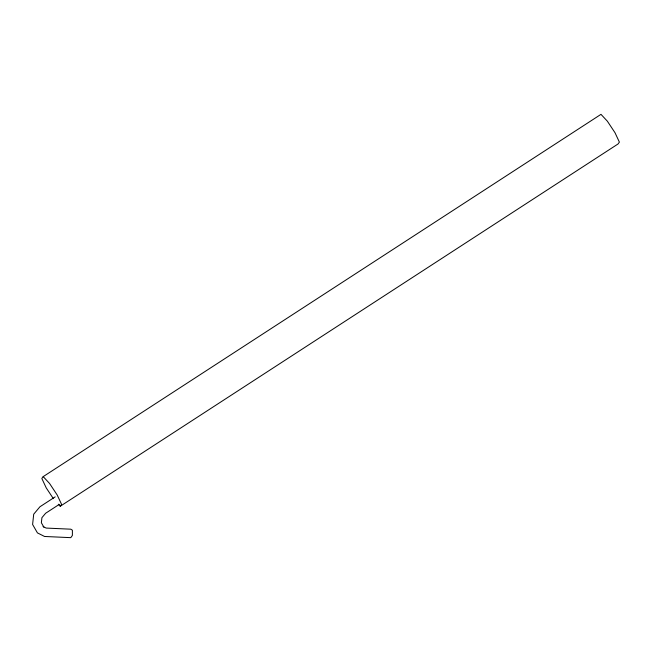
<?xml version="1.0" encoding="UTF-8"?>
<svg xmlns="http://www.w3.org/2000/svg" width="652" height="652" viewBox="0 0 652 652"><rect width="100%" height="100%" fill="white"/><g stroke="black" fill="none" stroke-linecap="round" stroke-linejoin="round"><path stroke-width="0.98" d="M58.33 504.208L60.237 506.262L618.031 143.986L619.4 142.128L614.975 132.682L607.346 121.174L600.989 114.344L43.195 476.62L41.826 478.47L46.251 487.924L53.334 498.609M60.237 506.262L61.598 504.403L57.172 494.958L49.552 483.45L43.195 476.62M55.175 496.873L39.951 506.759L33.708 514.192L32.6 524.477L37.441 532.896L44.564 536.474L70.775 537.655L72.38 535.447L72.396 530.215L70.799 529.188L46.145 528.071L43.065 526.523M59.299 504.371L45.64 513.246L41.915 517.68L41.369 522.782L43.888 527.166"/></g></svg>
